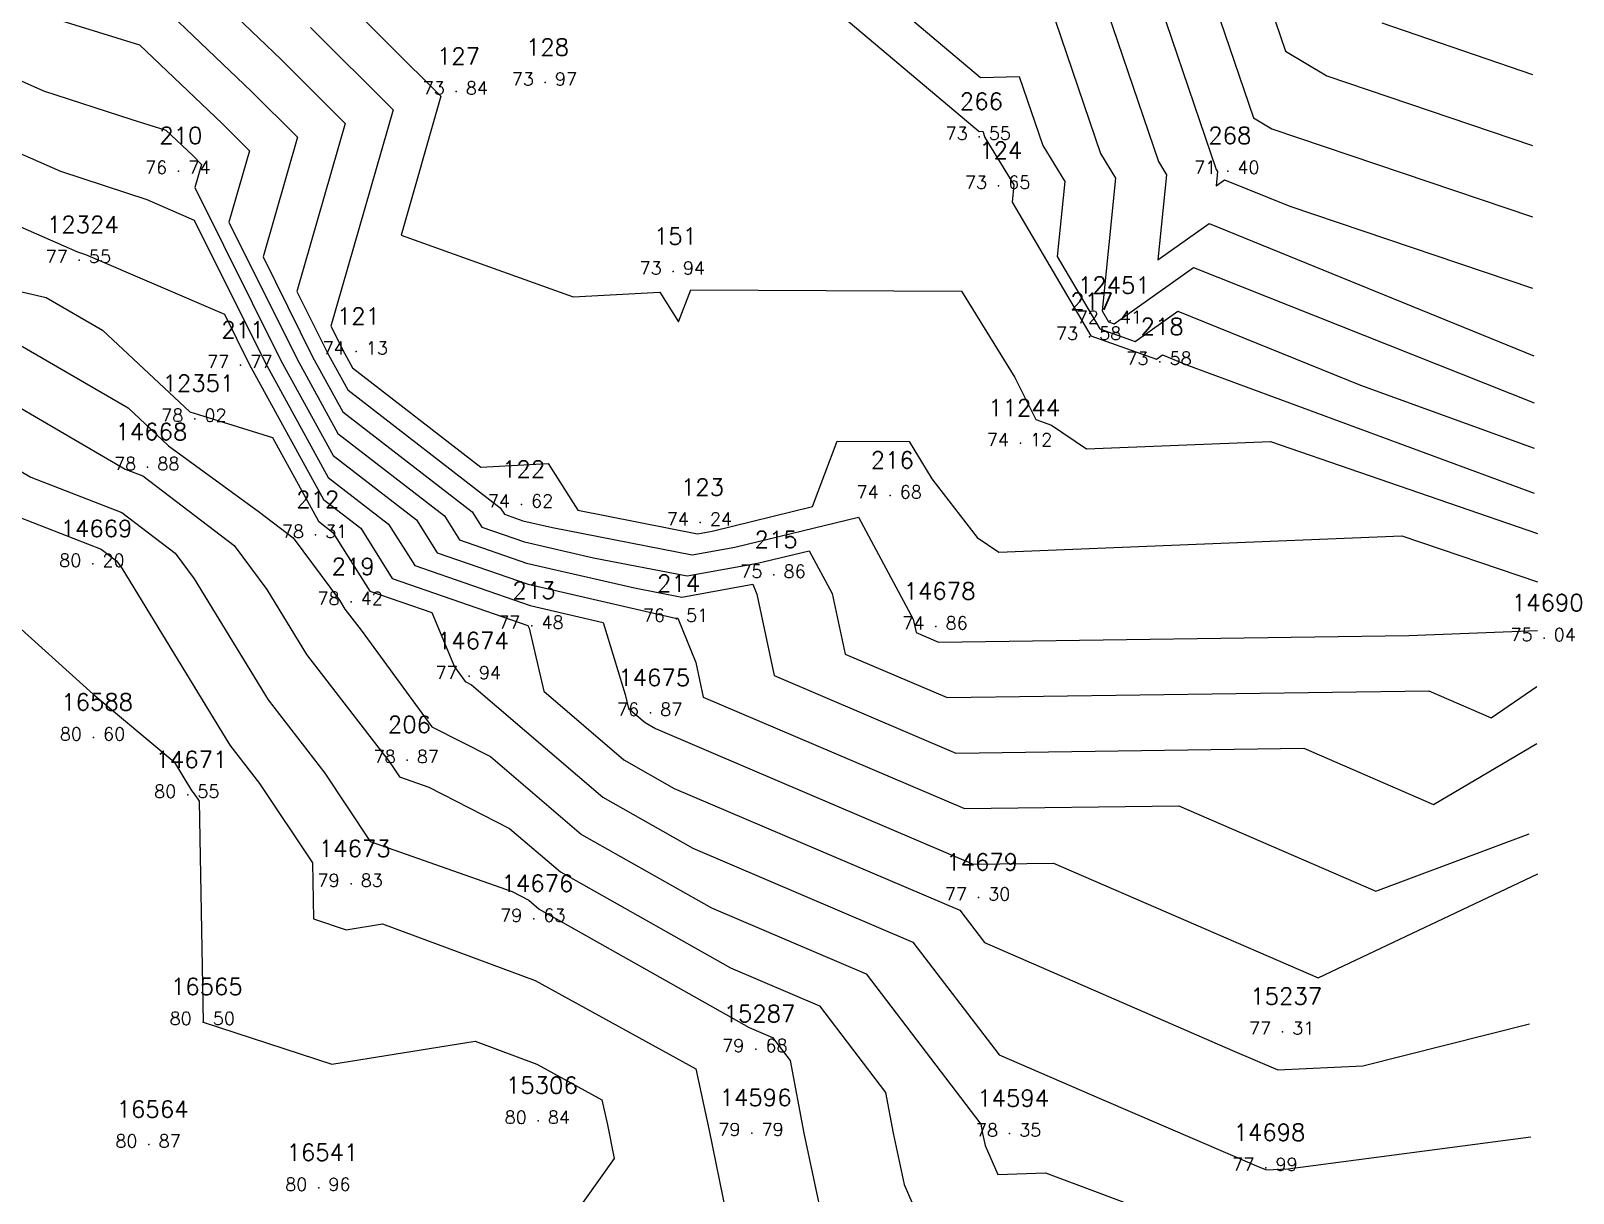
# Model space of a CAD drawing. Header units: millimetres. Extents: x 1412565 to 1412813, y 4931476 to 4931699.
# Drawn here: x 1412643.74 to 1412667.63, y 4931523.99 to 4931542 of the extents above; entities that cross this region are included whole.
import ezdxf
from ezdxf.enums import TextEntityAlignment as Align

# ---------------------------------------------------------------- set-up
doc = ezdxf.new("R2010")
doc.units = ezdxf.units.MM
for name, color, linetype in [('CIVIL', 50, 'Continuous'), ('CIVIL-DRAW', 80, 'Continuous'), ('CIVIL-NONAME', 130, 'Continuous'), ('CIVIL-TEXT', 240, 'Continuous'), ('CIVIL-Z', 50, 'Continuous'), ('Tcontours0', 7, 'Continuous'), ('Tcontours1', 7, 'Continuous'), ('Tcontours2', 7, 'Continuous')]:
    doc.layers.add(name, color=color, linetype=linetype)
doc.styles.add('CIVILCADMAIN', font='TXT.SHX')
doc.styles.get("Standard").update_dxf_attribs({"font": 'arial.ttf'})

# ---------------------------------------------------------------- blocks, each defined once
blk = doc.blocks.new('CIVIL-ZZ')
at = {"layer": 'CIVIL-DRAW'}
blk.add_point((0, 0), dxfattribs=at)
at = {"layer": 'CIVIL-NONAME'}
blk.add_attdef('NAME', text='', height=1.8, dxfattribs=at).set_placement((0, 2.1), align=Align.CENTER)
at = {"layer": 'CIVIL-TEXT', "flags": 8}
blk.add_attdef('TEXT', text='', height=2, dxfattribs=at).set_placement((0.2, -3.3), align=Align.CENTER)
at = {"layer": 'CIVIL-Z'}
blk.add_attdef('Z1', text='', height=1.6, dxfattribs=at).set_placement((-0.75, -0.225), align=Align.RIGHT)
blk.add_attdef('Z2', (0.75, -0.225), '', height=1.6, dxfattribs=at)

msp = doc.modelspace()

# ---------------------------------------------------------------- linework, layer by layer
at = {"layer": 'Tcontours0'}
for points, elevation in [([(1412645.54, 4931543.545), (1412647.617, 4931541.558), (1412648.61, 4931540.568), (1412647.863, 4931537.963), (1412648.352, 4931536.98), (1412648.649, 4931536.439), (1412651.011, 4931534.612), (1412651.076, 4931534.509), (1412651.361, 4931534.41), (1412651.823, 4931534.304), (1412653.986, 4931533.881), (1412654.645, 4931534), (1412656.562, 4931534.466), (1412657.409, 4931532.882), (1412657.452, 4931532.677), (1412657.798, 4931532.529), (1412665.087, 4931532.63), (1412667.078, 4931532.706)], 75), ([(1412664.669, 4931542.124), (1412667.001, 4931541.327)], 70), ([(1412642.283, 4931534.96), (1412644.829, 4931533.967), (1412645.065, 4931533.788), (1412645.149, 4931533.674), (1412646.823, 4931530.932), (1412647.283, 4931530.337), (1412648.103, 4931529.106), (1412648.119, 4931528.237), (1412648.625, 4931528.071), (1412649.188, 4931528.162), (1412651.551, 4931527.283), (1412654.04, 4931525.914), (1412654.248, 4931524.958), (1412654.509, 4931523.667)], 80)]:
    msp.add_lwpolyline(points, dxfattribs=dict(at, elevation=elevation))
at = {"layer": 'Tcontours1'}
for points, elevation in [([(1412661.494, 4931544.141), (1412662.679, 4931540.656), (1412662.963, 4931540.485), (1412667.003, 4931539.12)], 71), ([(1412656.286, 4931543.107), (1412658.451, 4931541.28), (1412659.05, 4931541.297), (1412659.415, 4931540.224), (1412659.756, 4931539.666), (1412659.637, 4931538.504), (1412660.299, 4931537.384), (1412660.848, 4931537.187), (1412661.509, 4931537.658), (1412664.339, 4931536.511), (1412667.03, 4931535.536)], 73), ([(1412660.179, 4931543.002), (1412661.206, 4931539.978), (1412661.333, 4931539.769), (1412661.199, 4931538.452), (1412661.991, 4931539.015), (1412667.023, 4931536.965)], 72), ([(1412639.417, 4931542.657), (1412640.928, 4931541.62), (1412642.07, 4931540.762), (1412644.201, 4931539.825), (1412645.536, 4931539.387), (1412646.272, 4931539.07), (1412647.369, 4931536.864), (1412648.347, 4931535.08), (1412649.282, 4931534.357), (1412649.687, 4931533.714), (1412651.473, 4931533.096), (1412652.608, 4931532.834), (1412652.948, 4931531.718), (1412652.999, 4931531.499), (1412653.255, 4931531.28), (1412653.415, 4931531.189), (1412654.876, 4931530.565), (1412658.339, 4931529.086), (1412659.583, 4931529.104), (1412663.683, 4931527.323), (1412667.083, 4931528.939)], 77), ([(1412648.529, 4931542.551), (1412650.093, 4931540.992), (1412649.475, 4931538.837), (1412652.139, 4931537.878), (1412653.483, 4931537.951), (1412653.774, 4931537.492), (1412653.962, 4931537.989), (1412658.159, 4931537.969), (1412658.983, 4931536.629), (1412659.308, 4931535.977), (1412659.55, 4931535.89), (1412660.091, 4931535.525), (1412662.942, 4931535.639), (1412667.078, 4931534.214)], 74), ([(1412643.801, 4931542.284), (1412645.426, 4931541.788), (1412646.705, 4931540.565), (1412647.127, 4931540.144), (1412646.81, 4931539.036), (1412647.86, 4931536.922), (1412648.498, 4931535.759), (1412650.147, 4931534.484), (1412650.381, 4931534.112), (1412651.417, 4931533.753), (1412653.092, 4931533.368), (1412653.823, 4931533.225), (1412654.925, 4931533.424), (1412654.985, 4931533.273), (1412655.253, 4931532.01), (1412658.068, 4931530.808), (1412663.459, 4931530.882), (1412665.467, 4931530.01), (1412667.067, 4931530.959)], 76), ([(1412642.948, 4931538.107), (1412643.98, 4931537.87), (1412644.849, 4931537.364), (1412646.204, 4931536.095), (1412646.337, 4931536.056), (1412647.484, 4931535.7), (1412648.197, 4931534.401), (1412648.418, 4931534.229), (1412648.992, 4931533.317), (1412649.951, 4931532.985), (1412650.301, 4931532.144), (1412650.468, 4931531.916), (1412650.566, 4931531.867), (1412652.599, 4931530.124), (1412653.995, 4931529.335), (1412657.405, 4931527.879), (1412658.74, 4931526.13), (1412660.324, 4931525.442), (1412662.76, 4931524.395), (1412662.854, 4931524.359), (1412662.881, 4931524.347), (1412663.212, 4931524.365), (1412666.976, 4931524.862)], 78), ([(1412642.846, 4931536.581), (1412645.2, 4931535.21), (1412645.473, 4931535.104), (1412646.89, 4931534.026), (1412647.397, 4931533.342), (1412648.011, 4931532.336), (1412649.307, 4931530.658), (1412649.452, 4931530.44), (1412649.905, 4931530.279), (1412651.157, 4931529.642), (1412651.943, 4931528.968), (1412654.576, 4931527.481), (1412655.956, 4931526.891), (1412656.979, 4931525.55), (1412657.099, 4931524.915), (1412657.268, 4931524.12), (1412658.043, 4931522.336)], 79)]:
    msp.add_lwpolyline(points, dxfattribs=dict(at, elevation=elevation))
at = {"layer": 'Tcontours2'}
for points, elevation in [([(1412662.238, 4931544.45), (1412663.177, 4931541.688), (1412663.816, 4931541.305), (1412667.002, 4931540.224)], 70.5), ([(1412639.168, 4931543.883), (1412638.649, 4931541.899), (1412639.631, 4931541.225), (1412641.318, 4931539.958), (1412644.464, 4931538.575), (1412644.585, 4931538.535), (1412646.738, 4931537.609), (1412647.123, 4931536.836), (1412648.272, 4931534.74), (1412648.85, 4931534.293), (1412649.339, 4931533.516), (1412651.44, 4931532.788), (1412651.458, 4931532.746), (1412651.686, 4931531.766), (1412652.927, 4931530.702), (1412653.705, 4931530.262), (1412658.13, 4931528.373), (1412658.511, 4931527.873), (1412662.357, 4931526.201), (1412663.057, 4931525.9), (1412664.371, 4931525.962), (1412666.953, 4931526.611)], 77.5), ([(1412645.018, 4931543.111), (1412647.161, 4931541.062), (1412647.869, 4931540.356), (1412647.337, 4931538.5), (1412648.106, 4931536.951), (1412648.574, 4931536.099), (1412650.579, 4931534.548), (1412650.729, 4931534.31), (1412651.389, 4931534.082), (1412652.457, 4931533.836), (1412653.905, 4931533.553), (1412654.997, 4931533.75), (1412655.799, 4931533.945), (1412656.154, 4931533.282), (1412656.353, 4931532.343), (1412657.933, 4931531.668), (1412665.397, 4931531.772), (1412666.359, 4931531.354), (1412667.067, 4931531.839)], 75.5), ([(1412660.98, 4931543.155), (1412662.101, 4931539.855), (1412662.122, 4931539.82), (1412662.1, 4931539.6), (1412662.232, 4931539.694), (1412663.242, 4931539.285), (1412667.004, 4931538.015)], 71.5), ([(1412655.846, 4931542.626), (1412658.432, 4931540.444), (1412658.486, 4931540.445), (1412658.52, 4931540.348), (1412658.967, 4931539.615), (1412658.939, 4931539.347), (1412660.162, 4931537.277), (1412661.177, 4931536.914), (1412661.269, 4931536.979), (1412661.659, 4931536.82), (1412667.03, 4931534.837)], 73.5), ([(1412659.614, 4931542.15), (1412660.31, 4931540.101), (1412660.544, 4931539.718), (1412660.334, 4931537.662), (1412660.435, 4931537.491), (1412660.519, 4931537.461), (1412661.75, 4931538.336), (1412667.03, 4931536.235)], 72.5), ([(1412642.224, 4931542.015), (1412642.822, 4931541.566), (1412643.939, 4931541.075), (1412645.307, 4931540.626), (1412645.834, 4931540.465), (1412646.249, 4931540.068), (1412646.386, 4931539.932), (1412646.283, 4931539.573), (1412647.615, 4931536.893), (1412648.423, 4931535.42), (1412649.715, 4931534.421), (1412650.034, 4931533.913), (1412651.445, 4931533.424), (1412653.727, 4931532.899), (1412653.742, 4931532.897), (1412653.763, 4931532.9), (1412654.04, 4931532.214), (1412654.154, 4931531.677), (1412658.204, 4931529.947), (1412661.521, 4931529.993), (1412664.575, 4931528.667), (1412666.952, 4931529.559)], 76.5), ([(1412648.073, 4931542.055), (1412649.351, 4931540.78), (1412648.39, 4931537.427), (1412648.598, 4931537.009), (1412648.724, 4931536.779), (1412650.713, 4931535.24), (1412651.755, 4931535.297), (1412652.215, 4931534.572), (1412654.068, 4931534.209), (1412654.293, 4931534.25), (1412655.847, 4931534.628), (1412656.233, 4931535.644), (1412657.344, 4931535.639), (1412657.699, 4931535.06), (1412658.397, 4931534.152), (1412658.736, 4931533.923), (1412664.979, 4931534.173), (1412667.078, 4931533.46)], 74.5), ([(1412643.413, 4931537.226), (1412645.247, 4931536.157), (1412645.873, 4931535.571), (1412647.283, 4931534.54), (1412647.803, 4931534.145), (1412648.52, 4931533.177), (1412648.605, 4931533.038), (1412648.855, 4931532.714), (1412649.952, 4931531.217), (1412650.861, 4931530.754), (1412652.271, 4931529.546), (1412654.286, 4931528.408), (1412656.681, 4931527.385), (1412658.457, 4931525.058), (1412658.484, 4931524.911), (1412658.523, 4931524.728), (1412658.719, 4931524.279), (1412659.46, 4931524.301), (1412662.064, 4931523.324)], 78.5), ([(1412642.28, 4931535.937), (1412643.742, 4931535.085), (1412645.151, 4931534.535), (1412645.978, 4931533.907), (1412646.273, 4931533.508), (1412647.417, 4931531.634), (1412648.295, 4931530.498), (1412648.999, 4931529.44), (1412651.195, 4931528.661), (1412651.453, 4931528.529), (1412651.615, 4931528.39), (1412654.866, 4931526.554), (1412655.231, 4931526.398), (1412655.502, 4931526.043), (1412655.714, 4931524.918), (1412656.013, 4931523.512)], 79.5), ([(1412643.38, 4931532.922), (1412644.708, 4931531.722), (1412645.96, 4931530.671), (1412646.229, 4931530.23), (1412646.271, 4931530.176), (1412646.346, 4931530.064), (1412646.41, 4931526.64), (1412648.404, 4931525.987), (1412650.624, 4931526.345), (1412651.58, 4931525.989), (1412652.588, 4931525.435), (1412652.672, 4931525.048), (1412652.778, 4931524.526), (1412651.643, 4931522.927)], 80.5)]:
    msp.add_lwpolyline(points, dxfattribs=dict(at, elevation=elevation))

# ---------------------------------------------------------------- block references
at = {"layer": 'CIVIL'}
ref = msp.add_blockref('CIVIL-ZZ', (1412651.71, 4931541.2, 73.97), dxfattribs=dict(at, xscale=0.2, yscale=0.2))
ref.add_attrib('Z2', '97', (1412651.86, 4931541.155), dxfattribs={"layer": 'CIVIL-Z', "height": 0.2, "style": 'CIVILCADMAIN'})
ref.add_attrib('Z1', '73', (1412651.19, 4931541.155), dxfattribs={"layer": 'CIVIL-Z', "height": 0.2, "style": 'CIVILCADMAIN'})
ref.add_attrib('NAME', '128', (1412651.41, 4931541.62), dxfattribs={"layer": 'CIVIL-NONAME', "height": 0.26, "style": 'CIVILCADMAIN'})
ref = msp.add_blockref('CIVIL-ZZ', (1412650.33, 4931541.06, 73.84), dxfattribs=dict(at, xscale=0.2, yscale=0.2))
ref.add_attrib('Z2', '84', (1412650.48, 4931541.015), dxfattribs={"layer": 'CIVIL-Z', "height": 0.2, "style": 'CIVILCADMAIN'})
ref.add_attrib('Z1', '73', (1412649.81, 4931541.015), dxfattribs={"layer": 'CIVIL-Z', "height": 0.2, "style": 'CIVILCADMAIN'})
ref.add_attrib('NAME', '127', (1412650.03, 4931541.48), dxfattribs={"layer": 'CIVIL-NONAME', "height": 0.26, "style": 'CIVILCADMAIN'})
ref = msp.add_blockref('CIVIL-ZZ', (1412658.43, 4931540.36, 73.55), dxfattribs=dict(at, xscale=0.2, yscale=0.2))
ref.add_attrib('Z2', '55', (1412658.58, 4931540.315), dxfattribs={"layer": 'CIVIL-Z', "height": 0.2, "style": 'CIVILCADMAIN'})
ref.add_attrib('Z1', '73', (1412657.91, 4931540.315), dxfattribs={"layer": 'CIVIL-Z', "height": 0.2, "style": 'CIVILCADMAIN'})
ref.add_attrib('NAME', '266', (1412658.13, 4931540.78), dxfattribs={"layer": 'CIVIL-NONAME', "height": 0.26, "style": 'CIVILCADMAIN'})
ref = msp.add_blockref('CIVIL-ZZ', (1412646.03, 4931539.83, 76.74), dxfattribs=dict(at, xscale=0.2, yscale=0.2))
ref.add_attrib('Z2', '74', (1412646.18, 4931539.785), dxfattribs={"layer": 'CIVIL-Z', "height": 0.2, "style": 'CIVILCADMAIN'})
ref.add_attrib('Z1', '76', (1412645.51, 4931539.785), dxfattribs={"layer": 'CIVIL-Z', "height": 0.2, "style": 'CIVILCADMAIN'})
ref.add_attrib('NAME', '210', (1412645.73, 4931540.25), dxfattribs={"layer": 'CIVIL-NONAME', "height": 0.26, "style": 'CIVILCADMAIN'})
ref = msp.add_blockref('CIVIL-ZZ', (1412662.28, 4931539.83, 71.4), dxfattribs=dict(at, xscale=0.2, yscale=0.2))
ref.add_attrib('Z2', '40', (1412662.43, 4931539.785), dxfattribs={"layer": 'CIVIL-Z', "height": 0.2, "style": 'CIVILCADMAIN'})
ref.add_attrib('Z1', '71', (1412661.76, 4931539.785), dxfattribs={"layer": 'CIVIL-Z', "height": 0.2, "style": 'CIVILCADMAIN'})
ref.add_attrib('NAME', '268', (1412661.98, 4931540.25), dxfattribs={"layer": 'CIVIL-NONAME', "height": 0.26, "style": 'CIVILCADMAIN'})
ref = msp.add_blockref('CIVIL-ZZ', (1412658.73, 4931539.6, 73.65), dxfattribs=dict(at, xscale=0.2, yscale=0.2))
ref.add_attrib('Z2', '65', (1412658.88, 4931539.555), dxfattribs={"layer": 'CIVIL-Z', "height": 0.2, "style": 'CIVILCADMAIN'})
ref.add_attrib('Z1', '73', (1412658.21, 4931539.555), dxfattribs={"layer": 'CIVIL-Z', "height": 0.2, "style": 'CIVILCADMAIN'})
ref.add_attrib('NAME', '124', (1412658.43, 4931540.02), dxfattribs={"layer": 'CIVIL-NONAME', "height": 0.26, "style": 'CIVILCADMAIN'})
ref = msp.add_blockref('CIVIL-ZZ', (1412644.49, 4931538.45, 77.55), dxfattribs=dict(at, xscale=0.2, yscale=0.2))
ref.add_attrib('Z2', '55', (1412644.64, 4931538.405), dxfattribs={"layer": 'CIVIL-Z', "height": 0.2, "style": 'CIVILCADMAIN'})
ref.add_attrib('Z1', '77', (1412643.97, 4931538.405), dxfattribs={"layer": 'CIVIL-Z', "height": 0.2, "style": 'CIVILCADMAIN'})
ref.add_attrib('NAME', '12324', (1412643.99, 4931538.87), dxfattribs={"layer": 'CIVIL-NONAME', "height": 0.26, "style": 'CIVILCADMAIN'})
ref = msp.add_blockref('CIVIL-ZZ', (1412653.69, 4931538.27, 73.94), dxfattribs=dict(at, xscale=0.2, yscale=0.2))
ref.add_attrib('Z2', '94', (1412653.84, 4931538.225), dxfattribs={"layer": 'CIVIL-Z', "height": 0.2, "style": 'CIVILCADMAIN'})
ref.add_attrib('Z1', '73', (1412653.17, 4931538.225), dxfattribs={"layer": 'CIVIL-Z', "height": 0.2, "style": 'CIVILCADMAIN'})
ref.add_attrib('NAME', '151', (1412653.39, 4931538.69), dxfattribs={"layer": 'CIVIL-NONAME', "height": 0.26, "style": 'CIVILCADMAIN'})
ref = msp.add_blockref('CIVIL-ZZ', (1412660.46, 4931537.51, 72.41), dxfattribs=dict(at, xscale=0.2, yscale=0.2))
ref.add_attrib('Z2', '41', (1412660.61, 4931537.465), dxfattribs={"layer": 'CIVIL-Z', "height": 0.2, "style": 'CIVILCADMAIN'})
ref.add_attrib('Z1', '72', (1412659.94, 4931537.465), dxfattribs={"layer": 'CIVIL-Z', "height": 0.2, "style": 'CIVILCADMAIN'})
ref.add_attrib('NAME', '12451', (1412659.96, 4931537.93), dxfattribs={"layer": 'CIVIL-NONAME', "height": 0.26, "style": 'CIVILCADMAIN'})
ref = msp.add_blockref('CIVIL-ZZ', (1412660.14, 4931537.26, 73.58), dxfattribs=dict(at, xscale=0.2, yscale=0.2))
ref.add_attrib('Z2', '58', (1412660.29, 4931537.215), dxfattribs={"layer": 'CIVIL-Z', "height": 0.2, "style": 'CIVILCADMAIN'})
ref.add_attrib('Z1', '73', (1412659.62, 4931537.215), dxfattribs={"layer": 'CIVIL-Z', "height": 0.2, "style": 'CIVILCADMAIN'})
ref.add_attrib('NAME', '217', (1412659.84, 4931537.68), dxfattribs={"layer": 'CIVIL-NONAME', "height": 0.26, "style": 'CIVILCADMAIN'})
ref = msp.add_blockref('CIVIL-ZZ', (1412648.78, 4931537.03, 74.13), dxfattribs=dict(at, xscale=0.2, yscale=0.2))
ref.add_attrib('Z2', '13', (1412648.93, 4931536.985), dxfattribs={"layer": 'CIVIL-Z', "height": 0.2, "style": 'CIVILCADMAIN'})
ref.add_attrib('Z1', '74', (1412648.26, 4931536.985), dxfattribs={"layer": 'CIVIL-Z', "height": 0.2, "style": 'CIVILCADMAIN'})
ref.add_attrib('NAME', '121', (1412648.48, 4931537.45), dxfattribs={"layer": 'CIVIL-NONAME', "height": 0.26, "style": 'CIVILCADMAIN'})
ref = msp.add_blockref('CIVIL-ZZ', (1412661.23, 4931536.87, 73.58), dxfattribs=dict(at, xscale=0.2, yscale=0.2))
ref.add_attrib('Z2', '58', (1412661.38, 4931536.825), dxfattribs={"layer": 'CIVIL-Z', "height": 0.2, "style": 'CIVILCADMAIN'})
ref.add_attrib('Z1', '73', (1412660.71, 4931536.825), dxfattribs={"layer": 'CIVIL-Z', "height": 0.2, "style": 'CIVILCADMAIN'})
ref.add_attrib('NAME', '218', (1412660.93, 4931537.29), dxfattribs={"layer": 'CIVIL-NONAME', "height": 0.26, "style": 'CIVILCADMAIN'})
ref = msp.add_blockref('CIVIL-ZZ', (1412646.99, 4931536.82, 77.77), dxfattribs=dict(at, xscale=0.2, yscale=0.2))
ref.add_attrib('Z2', '77', (1412647.14, 4931536.775), dxfattribs={"layer": 'CIVIL-Z', "height": 0.2, "style": 'CIVILCADMAIN'})
ref.add_attrib('Z1', '77', (1412646.47, 4931536.775), dxfattribs={"layer": 'CIVIL-Z', "height": 0.2, "style": 'CIVILCADMAIN'})
ref.add_attrib('NAME', '211', (1412646.69, 4931537.24), dxfattribs={"layer": 'CIVIL-NONAME', "height": 0.26, "style": 'CIVILCADMAIN'})
ref = msp.add_blockref('CIVIL-ZZ', (1412646.28, 4931535.99, 78.02), dxfattribs=dict(at, xscale=0.2, yscale=0.2))
ref.add_attrib('Z2', '02', (1412646.43, 4931535.945), dxfattribs={"layer": 'CIVIL-Z', "height": 0.2, "style": 'CIVILCADMAIN'})
ref.add_attrib('Z1', '78', (1412645.76, 4931535.945), dxfattribs={"layer": 'CIVIL-Z', "height": 0.2, "style": 'CIVILCADMAIN'})
ref.add_attrib('NAME', '12351', (1412645.78, 4931536.41), dxfattribs={"layer": 'CIVIL-NONAME', "height": 0.26, "style": 'CIVILCADMAIN'})
ref = msp.add_blockref('CIVIL-ZZ', (1412659.07, 4931535.61, 74.12), dxfattribs=dict(at, xscale=0.2, yscale=0.2))
ref.add_attrib('Z2', '12', (1412659.22, 4931535.565), dxfattribs={"layer": 'CIVIL-Z', "height": 0.2, "style": 'CIVILCADMAIN'})
ref.add_attrib('Z1', '74', (1412658.55, 4931535.565), dxfattribs={"layer": 'CIVIL-Z', "height": 0.2, "style": 'CIVILCADMAIN'})
ref.add_attrib('NAME', '11244', (1412658.57, 4931536.03), dxfattribs={"layer": 'CIVIL-NONAME', "height": 0.26, "style": 'CIVILCADMAIN'})
ref = msp.add_blockref('CIVIL-ZZ', (1412645.55, 4931535.24, 78.88), dxfattribs=dict(at, xscale=0.2, yscale=0.2))
ref.add_attrib('Z2', '88', (1412645.7, 4931535.195), dxfattribs={"layer": 'CIVIL-Z', "height": 0.2, "style": 'CIVILCADMAIN'})
ref.add_attrib('Z1', '78', (1412645.03, 4931535.195), dxfattribs={"layer": 'CIVIL-Z', "height": 0.2, "style": 'CIVILCADMAIN'})
ref.add_attrib('NAME', '14668', (1412645.05, 4931535.66), dxfattribs={"layer": 'CIVIL-NONAME', "height": 0.26, "style": 'CIVILCADMAIN'})
ref = msp.add_blockref('CIVIL-ZZ', (1412657.05, 4931534.8, 74.68), dxfattribs=dict(at, xscale=0.2, yscale=0.2))
ref.add_attrib('Z2', '68', (1412657.2, 4931534.755), dxfattribs={"layer": 'CIVIL-Z', "height": 0.2, "style": 'CIVILCADMAIN'})
ref.add_attrib('Z1', '74', (1412656.53, 4931534.755), dxfattribs={"layer": 'CIVIL-Z', "height": 0.2, "style": 'CIVILCADMAIN'})
ref.add_attrib('NAME', '216', (1412656.75, 4931535.22), dxfattribs={"layer": 'CIVIL-NONAME', "height": 0.26, "style": 'CIVILCADMAIN'})
ref = msp.add_blockref('CIVIL-ZZ', (1412651.34, 4931534.66, 74.62), dxfattribs=dict(at, xscale=0.2, yscale=0.2))
ref.add_attrib('Z2', '62', (1412651.49, 4931534.615), dxfattribs={"layer": 'CIVIL-Z', "height": 0.2, "style": 'CIVILCADMAIN'})
ref.add_attrib('Z1', '74', (1412650.82, 4931534.615), dxfattribs={"layer": 'CIVIL-Z', "height": 0.2, "style": 'CIVILCADMAIN'})
ref.add_attrib('NAME', '122', (1412651.04, 4931535.08), dxfattribs={"layer": 'CIVIL-NONAME', "height": 0.26, "style": 'CIVILCADMAIN'})
ref = msp.add_blockref('CIVIL-ZZ', (1412654.11, 4931534.38, 74.24), dxfattribs=dict(at, xscale=0.2, yscale=0.2))
ref.add_attrib('Z2', '24', (1412654.26, 4931534.335), dxfattribs={"layer": 'CIVIL-Z', "height": 0.2, "style": 'CIVILCADMAIN'})
ref.add_attrib('Z1', '74', (1412653.59, 4931534.335), dxfattribs={"layer": 'CIVIL-Z', "height": 0.2, "style": 'CIVILCADMAIN'})
ref.add_attrib('NAME', '123', (1412653.81, 4931534.8), dxfattribs={"layer": 'CIVIL-NONAME', "height": 0.26, "style": 'CIVILCADMAIN'})
ref = msp.add_blockref('CIVIL-ZZ', (1412648.15, 4931534.19, 78.31), dxfattribs=dict(at, xscale=0.2, yscale=0.2))
ref.add_attrib('Z2', '31', (1412648.3, 4931534.145), dxfattribs={"layer": 'CIVIL-Z', "height": 0.2, "style": 'CIVILCADMAIN'})
ref.add_attrib('Z1', '78', (1412647.63, 4931534.145), dxfattribs={"layer": 'CIVIL-Z', "height": 0.2, "style": 'CIVILCADMAIN'})
ref.add_attrib('NAME', '212', (1412647.85, 4931534.61), dxfattribs={"layer": 'CIVIL-NONAME', "height": 0.26, "style": 'CIVILCADMAIN'})
ref = msp.add_blockref('CIVIL-ZZ', (1412644.7, 4931533.74, 80.2), dxfattribs=dict(at, xscale=0.2, yscale=0.2))
ref.add_attrib('Z2', '20', (1412644.85, 4931533.695), dxfattribs={"layer": 'CIVIL-Z', "height": 0.2, "style": 'CIVILCADMAIN'})
ref.add_attrib('Z1', '80', (1412644.18, 4931533.695), dxfattribs={"layer": 'CIVIL-Z', "height": 0.2, "style": 'CIVILCADMAIN'})
ref.add_attrib('NAME', '14669', (1412644.2, 4931534.16), dxfattribs={"layer": 'CIVIL-NONAME', "height": 0.26, "style": 'CIVILCADMAIN'})
ref = msp.add_blockref('CIVIL-ZZ', (1412655.25, 4931533.57, 75.86), dxfattribs=dict(at, xscale=0.2, yscale=0.2))
ref.add_attrib('Z2', '86', (1412655.4, 4931533.525), dxfattribs={"layer": 'CIVIL-Z', "height": 0.2, "style": 'CIVILCADMAIN'})
ref.add_attrib('Z1', '75', (1412654.73, 4931533.525), dxfattribs={"layer": 'CIVIL-Z', "height": 0.2, "style": 'CIVILCADMAIN'})
ref.add_attrib('NAME', '215', (1412654.95, 4931533.99), dxfattribs={"layer": 'CIVIL-NONAME', "height": 0.26, "style": 'CIVILCADMAIN'})
ref = msp.add_blockref('CIVIL-ZZ', (1412648.7, 4931533.15, 78.42), dxfattribs=dict(at, xscale=0.2, yscale=0.2))
ref.add_attrib('Z2', '42', (1412648.85, 4931533.105), dxfattribs={"layer": 'CIVIL-Z', "height": 0.2, "style": 'CIVILCADMAIN'})
ref.add_attrib('Z1', '78', (1412648.18, 4931533.105), dxfattribs={"layer": 'CIVIL-Z', "height": 0.2, "style": 'CIVILCADMAIN'})
ref.add_attrib('NAME', '219', (1412648.4, 4931533.57), dxfattribs={"layer": 'CIVIL-NONAME', "height": 0.26, "style": 'CIVILCADMAIN'})
ref = msp.add_blockref('CIVIL-ZZ', (1412653.74, 4931532.89, 76.51), dxfattribs=dict(at, xscale=0.2, yscale=0.2))
ref.add_attrib('Z2', '51', (1412653.89, 4931532.845), dxfattribs={"layer": 'CIVIL-Z', "height": 0.2, "style": 'CIVILCADMAIN'})
ref.add_attrib('Z1', '76', (1412653.22, 4931532.845), dxfattribs={"layer": 'CIVIL-Z', "height": 0.2, "style": 'CIVILCADMAIN'})
ref.add_attrib('NAME', '214', (1412653.44, 4931533.31), dxfattribs={"layer": 'CIVIL-NONAME', "height": 0.26, "style": 'CIVILCADMAIN'})
ref = msp.add_blockref('CIVIL-ZZ', (1412651.5, 4931532.78, 77.48), dxfattribs=dict(at, xscale=0.2, yscale=0.2))
ref.add_attrib('Z2', '48', (1412651.65, 4931532.735), dxfattribs={"layer": 'CIVIL-Z', "height": 0.2, "style": 'CIVILCADMAIN'})
ref.add_attrib('Z1', '77', (1412650.98, 4931532.735), dxfattribs={"layer": 'CIVIL-Z', "height": 0.2, "style": 'CIVILCADMAIN'})
ref.add_attrib('NAME', '213', (1412651.2, 4931533.2), dxfattribs={"layer": 'CIVIL-NONAME', "height": 0.26, "style": 'CIVILCADMAIN'})
ref = msp.add_blockref('CIVIL-ZZ', (1412657.76, 4931532.77, 74.86), dxfattribs=dict(at, xscale=0.2, yscale=0.2))
ref.add_attrib('Z2', '86', (1412657.91, 4931532.725), dxfattribs={"layer": 'CIVIL-Z', "height": 0.2, "style": 'CIVILCADMAIN'})
ref.add_attrib('Z1', '74', (1412657.24, 4931532.725), dxfattribs={"layer": 'CIVIL-Z', "height": 0.2, "style": 'CIVILCADMAIN'})
ref.add_attrib('NAME', '14678', (1412657.26, 4931533.19), dxfattribs={"layer": 'CIVIL-NONAME', "height": 0.26, "style": 'CIVILCADMAIN'})
ref = msp.add_blockref('CIVIL-ZZ', (1412667.18, 4931532.59, 75.04), dxfattribs=dict(at, xscale=0.2, yscale=0.2))
ref.add_attrib('Z2', '04', (1412667.33, 4931532.545), dxfattribs={"layer": 'CIVIL-Z', "height": 0.2, "style": 'CIVILCADMAIN'})
ref.add_attrib('Z1', '75', (1412666.66, 4931532.545), dxfattribs={"layer": 'CIVIL-Z', "height": 0.2, "style": 'CIVILCADMAIN'})
ref.add_attrib('NAME', '14690', (1412666.68, 4931533.01), dxfattribs={"layer": 'CIVIL-NONAME', "height": 0.26, "style": 'CIVILCADMAIN'})
ref = msp.add_blockref('CIVIL-ZZ', (1412650.53, 4931532, 77.94), dxfattribs=dict(at, xscale=0.2, yscale=0.2))
ref.add_attrib('Z2', '94', (1412650.68, 4931531.955), dxfattribs={"layer": 'CIVIL-Z', "height": 0.2, "style": 'CIVILCADMAIN'})
ref.add_attrib('Z1', '77', (1412650.01, 4931531.955), dxfattribs={"layer": 'CIVIL-Z', "height": 0.2, "style": 'CIVILCADMAIN'})
ref.add_attrib('NAME', '14674', (1412650.03, 4931532.42), dxfattribs={"layer": 'CIVIL-NONAME', "height": 0.26, "style": 'CIVILCADMAIN'})
ref = msp.add_blockref('CIVIL-ZZ', (1412653.34, 4931531.43, 76.87), dxfattribs=dict(at, xscale=0.2, yscale=0.2))
ref.add_attrib('Z2', '87', (1412653.49, 4931531.385), dxfattribs={"layer": 'CIVIL-Z', "height": 0.2, "style": 'CIVILCADMAIN'})
ref.add_attrib('Z1', '76', (1412652.82, 4931531.385), dxfattribs={"layer": 'CIVIL-Z', "height": 0.2, "style": 'CIVILCADMAIN'})
ref.add_attrib('NAME', '14675', (1412652.84, 4931531.85), dxfattribs={"layer": 'CIVIL-NONAME', "height": 0.26, "style": 'CIVILCADMAIN'})
ref = msp.add_blockref('CIVIL-ZZ', (1412644.71, 4931531.05, 80.6), dxfattribs=dict(at, xscale=0.2, yscale=0.2))
ref.add_attrib('Z2', '60', (1412644.86, 4931531.005), dxfattribs={"layer": 'CIVIL-Z', "height": 0.2, "style": 'CIVILCADMAIN'})
ref.add_attrib('Z1', '80', (1412644.19, 4931531.005), dxfattribs={"layer": 'CIVIL-Z', "height": 0.2, "style": 'CIVILCADMAIN'})
ref.add_attrib('NAME', '16588', (1412644.21, 4931531.47), dxfattribs={"layer": 'CIVIL-NONAME', "height": 0.26, "style": 'CIVILCADMAIN'})
ref = msp.add_blockref('CIVIL-ZZ', (1412649.57, 4931530.7, 78.87), dxfattribs=dict(at, xscale=0.2, yscale=0.2))
ref.add_attrib('Z2', '87', (1412649.72, 4931530.655), dxfattribs={"layer": 'CIVIL-Z', "height": 0.2, "style": 'CIVILCADMAIN'})
ref.add_attrib('Z1', '78', (1412649.05, 4931530.655), dxfattribs={"layer": 'CIVIL-Z', "height": 0.2, "style": 'CIVILCADMAIN'})
ref.add_attrib('NAME', '206', (1412649.27, 4931531.12), dxfattribs={"layer": 'CIVIL-NONAME', "height": 0.26, "style": 'CIVILCADMAIN'})
ref = msp.add_blockref('CIVIL-ZZ', (1412646.17, 4931530.16, 80.55), dxfattribs=dict(at, xscale=0.2, yscale=0.2))
ref.add_attrib('Z2', '55', (1412646.32, 4931530.115), dxfattribs={"layer": 'CIVIL-Z', "height": 0.2, "style": 'CIVILCADMAIN'})
ref.add_attrib('Z1', '80', (1412645.65, 4931530.115), dxfattribs={"layer": 'CIVIL-Z', "height": 0.2, "style": 'CIVILCADMAIN'})
ref.add_attrib('NAME', '14671', (1412645.67, 4931530.58), dxfattribs={"layer": 'CIVIL-NONAME', "height": 0.26, "style": 'CIVILCADMAIN'})
ref = msp.add_blockref('CIVIL-ZZ', (1412648.7, 4931528.78, 79.83), dxfattribs=dict(at, xscale=0.2, yscale=0.2))
ref.add_attrib('Z2', '83', (1412648.85, 4931528.735), dxfattribs={"layer": 'CIVIL-Z', "height": 0.2, "style": 'CIVILCADMAIN'})
ref.add_attrib('Z1', '79', (1412648.18, 4931528.735), dxfattribs={"layer": 'CIVIL-Z', "height": 0.2, "style": 'CIVILCADMAIN'})
ref.add_attrib('NAME', '14673', (1412648.2, 4931529.2), dxfattribs={"layer": 'CIVIL-NONAME', "height": 0.26, "style": 'CIVILCADMAIN'})
ref = msp.add_blockref('CIVIL-ZZ', (1412658.42, 4931528.57, 77.3), dxfattribs=dict(at, xscale=0.2, yscale=0.2))
ref.add_attrib('Z2', '30', (1412658.57, 4931528.525), dxfattribs={"layer": 'CIVIL-Z', "height": 0.2, "style": 'CIVILCADMAIN'})
ref.add_attrib('Z1', '77', (1412657.9, 4931528.525), dxfattribs={"layer": 'CIVIL-Z', "height": 0.2, "style": 'CIVILCADMAIN'})
ref.add_attrib('NAME', '14679', (1412657.92, 4931528.99), dxfattribs={"layer": 'CIVIL-NONAME', "height": 0.26, "style": 'CIVILCADMAIN'})
ref = msp.add_blockref('CIVIL-ZZ', (1412651.53, 4931528.24, 79.63), dxfattribs=dict(at, xscale=0.2, yscale=0.2))
ref.add_attrib('Z2', '63', (1412651.68, 4931528.195), dxfattribs={"layer": 'CIVIL-Z', "height": 0.2, "style": 'CIVILCADMAIN'})
ref.add_attrib('Z1', '79', (1412651.01, 4931528.195), dxfattribs={"layer": 'CIVIL-Z', "height": 0.2, "style": 'CIVILCADMAIN'})
ref.add_attrib('NAME', '14676', (1412651.03, 4931528.66), dxfattribs={"layer": 'CIVIL-NONAME', "height": 0.26, "style": 'CIVILCADMAIN'})
ref = msp.add_blockref('CIVIL-ZZ', (1412646.41, 4931526.64, 80.5), dxfattribs=dict(at, xscale=0.2, yscale=0.2))
ref.add_attrib('Z2', '50', (1412646.56, 4931526.595), dxfattribs={"layer": 'CIVIL-Z', "height": 0.2, "style": 'CIVILCADMAIN'})
ref.add_attrib('Z1', '80', (1412645.89, 4931526.595), dxfattribs={"layer": 'CIVIL-Z', "height": 0.2, "style": 'CIVILCADMAIN'})
ref.add_attrib('NAME', '16565', (1412645.91, 4931527.06), dxfattribs={"layer": 'CIVIL-NONAME', "height": 0.26, "style": 'CIVILCADMAIN'})
ref = msp.add_blockref('CIVIL-ZZ', (1412663.13, 4931526.49, 77.31), dxfattribs=dict(at, xscale=0.2, yscale=0.2))
ref.add_attrib('Z2', '31', (1412663.28, 4931526.445), dxfattribs={"layer": 'CIVIL-Z', "height": 0.2, "style": 'CIVILCADMAIN'})
ref.add_attrib('Z1', '77', (1412662.61, 4931526.445), dxfattribs={"layer": 'CIVIL-Z', "height": 0.2, "style": 'CIVILCADMAIN'})
ref.add_attrib('NAME', '15237', (1412662.63, 4931526.91), dxfattribs={"layer": 'CIVIL-NONAME', "height": 0.26, "style": 'CIVILCADMAIN'})
ref = msp.add_blockref('CIVIL-ZZ', (1412654.97, 4931526.22, 79.68), dxfattribs=dict(at, xscale=0.2, yscale=0.2))
ref.add_attrib('Z2', '68', (1412655.12, 4931526.175), dxfattribs={"layer": 'CIVIL-Z', "height": 0.2, "style": 'CIVILCADMAIN'})
ref.add_attrib('Z1', '79', (1412654.45, 4931526.175), dxfattribs={"layer": 'CIVIL-Z', "height": 0.2, "style": 'CIVILCADMAIN'})
ref.add_attrib('NAME', '15287', (1412654.47, 4931526.64), dxfattribs={"layer": 'CIVIL-NONAME', "height": 0.26, "style": 'CIVILCADMAIN'})
ref = msp.add_blockref('CIVIL-ZZ', (1412651.6, 4931525.11, 80.84), dxfattribs=dict(at, xscale=0.2, yscale=0.2))
ref.add_attrib('Z2', '84', (1412651.75, 4931525.065), dxfattribs={"layer": 'CIVIL-Z', "height": 0.2, "style": 'CIVILCADMAIN'})
ref.add_attrib('Z1', '80', (1412651.08, 4931525.065), dxfattribs={"layer": 'CIVIL-Z', "height": 0.2, "style": 'CIVILCADMAIN'})
ref.add_attrib('NAME', '15306', (1412651.1, 4931525.53), dxfattribs={"layer": 'CIVIL-NONAME', "height": 0.26, "style": 'CIVILCADMAIN'})
ref = msp.add_blockref('CIVIL-ZZ', (1412654.91, 4931524.92, 79.79), dxfattribs=dict(at, xscale=0.2, yscale=0.2))
ref.add_attrib('Z2', '79', (1412655.06, 4931524.875), dxfattribs={"layer": 'CIVIL-Z', "height": 0.2, "style": 'CIVILCADMAIN'})
ref.add_attrib('Z1', '79', (1412654.39, 4931524.875), dxfattribs={"layer": 'CIVIL-Z', "height": 0.2, "style": 'CIVILCADMAIN'})
ref.add_attrib('NAME', '14596', (1412654.41, 4931525.34), dxfattribs={"layer": 'CIVIL-NONAME', "height": 0.26, "style": 'CIVILCADMAIN'})
ref = msp.add_blockref('CIVIL-ZZ', (1412658.9, 4931524.91, 78.35), dxfattribs=dict(at, xscale=0.2, yscale=0.2))
ref.add_attrib('Z2', '35', (1412659.05, 4931524.865), dxfattribs={"layer": 'CIVIL-Z', "height": 0.2, "style": 'CIVILCADMAIN'})
ref.add_attrib('Z1', '78', (1412658.38, 4931524.865), dxfattribs={"layer": 'CIVIL-Z', "height": 0.2, "style": 'CIVILCADMAIN'})
ref.add_attrib('NAME', '14594', (1412658.4, 4931525.33), dxfattribs={"layer": 'CIVIL-NONAME', "height": 0.26, "style": 'CIVILCADMAIN'})
ref = msp.add_blockref('CIVIL-ZZ', (1412645.57, 4931524.74, 80.87), dxfattribs=dict(at, xscale=0.2, yscale=0.2))
ref.add_attrib('Z2', '87', (1412645.72, 4931524.695), dxfattribs={"layer": 'CIVIL-Z', "height": 0.2, "style": 'CIVILCADMAIN'})
ref.add_attrib('Z1', '80', (1412645.05, 4931524.695), dxfattribs={"layer": 'CIVIL-Z', "height": 0.2, "style": 'CIVILCADMAIN'})
ref.add_attrib('NAME', '16564', (1412645.07, 4931525.16), dxfattribs={"layer": 'CIVIL-NONAME', "height": 0.26, "style": 'CIVILCADMAIN'})
ref = msp.add_blockref('CIVIL-ZZ', (1412662.87, 4931524.38, 77.99), dxfattribs=dict(at, xscale=0.2, yscale=0.2))
ref.add_attrib('Z2', '99', (1412663.02, 4931524.335), dxfattribs={"layer": 'CIVIL-Z', "height": 0.2, "style": 'CIVILCADMAIN'})
ref.add_attrib('Z1', '77', (1412662.35, 4931524.335), dxfattribs={"layer": 'CIVIL-Z', "height": 0.2, "style": 'CIVILCADMAIN'})
ref.add_attrib('NAME', '14698', (1412662.37, 4931524.8), dxfattribs={"layer": 'CIVIL-NONAME', "height": 0.26, "style": 'CIVILCADMAIN'})
ref = msp.add_blockref('CIVIL-ZZ', (1412648.2, 4931524.07, 80.96), dxfattribs=dict(at, xscale=0.2, yscale=0.2))
ref.add_attrib('Z2', '96', (1412648.35, 4931524.025), dxfattribs={"layer": 'CIVIL-Z', "height": 0.2, "style": 'CIVILCADMAIN'})
ref.add_attrib('Z1', '80', (1412647.68, 4931524.025), dxfattribs={"layer": 'CIVIL-Z', "height": 0.2, "style": 'CIVILCADMAIN'})
ref.add_attrib('NAME', '16541', (1412647.7, 4931524.49), dxfattribs={"layer": 'CIVIL-NONAME', "height": 0.26, "style": 'CIVILCADMAIN'})

doc.saveas('drawing.dxf')
